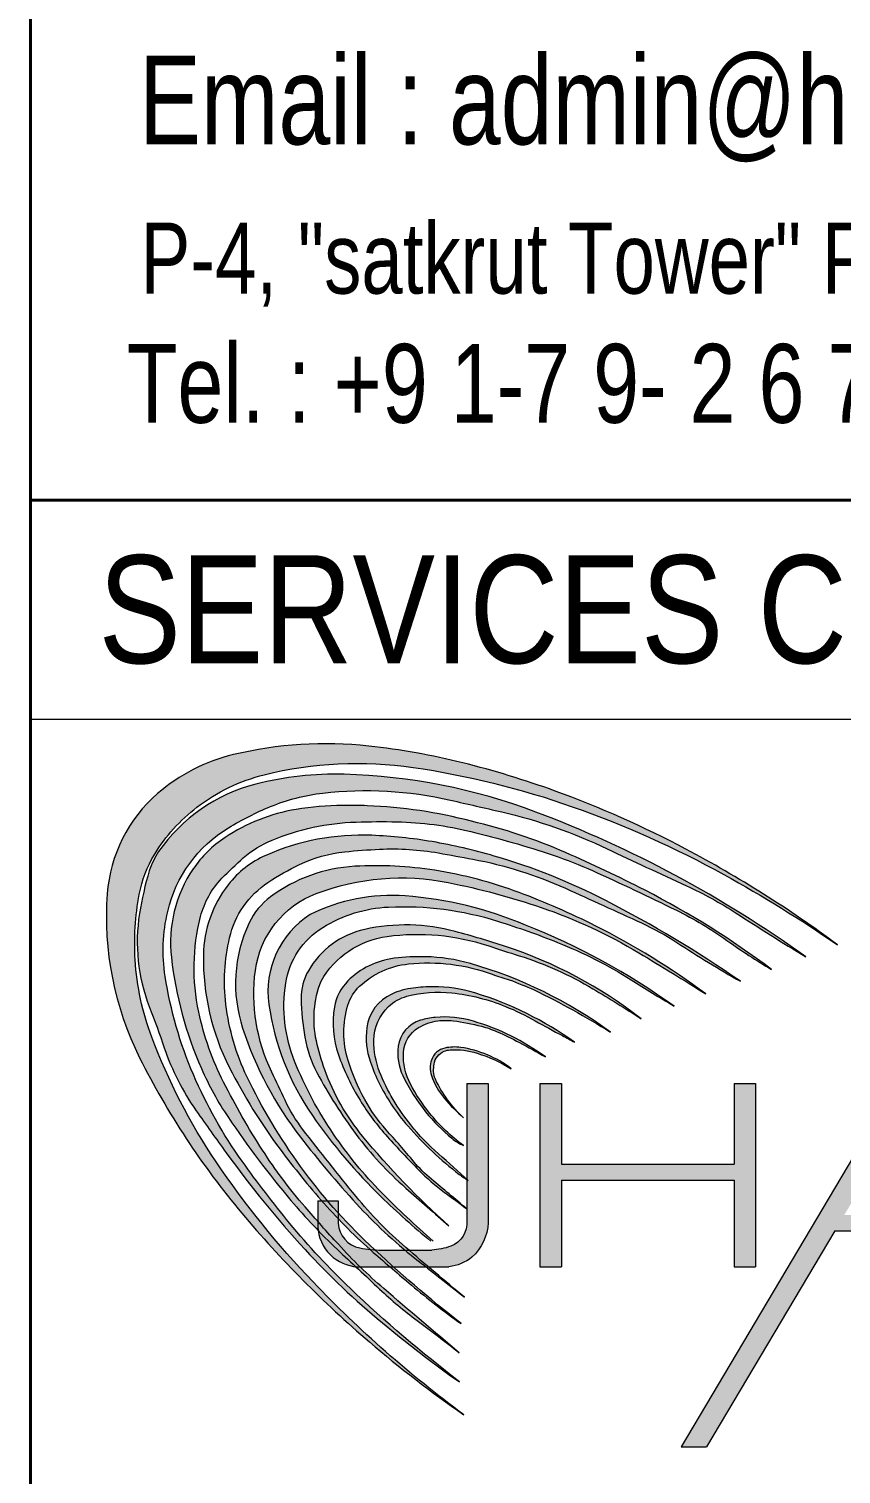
# Model space of a CAD drawing. Header units: millimetres. Extents: x 1112055 to 3390982, y -148532 to 766891.
# Drawn here: x 2825664 to 2829798, y 239120 to 246475 of the extents above; entities that cross this region are included whole.
import ezdxf

# ---------------------------------------------------------------- set-up
doc = ezdxf.new("R2010")
doc.units = ezdxf.units.MM
doc.layers.add('B TITLE BLOCK', color=250, linetype='Continuous', lineweight=0)
doc.layers.add('P_TITLE BLOCK TEXT', color=7, linetype='Continuous', lineweight=9)
doc.layers.add('FORMAT TEXT', color=7, linetype='Continuous')
doc.styles.add('aaa', font='arial.ttf', dxfattribs={"width": 0.75, "height": 36})
doc.styles.add('SWINC', font='swissc.ttf')

# ---------------------------------------------------------------- blocks, each defined once
blk = doc.blocks.new('A$C64EE1279')
at = {"layer": 'FORMAT TEXT', "color": 7, "style": 'aaa'}
for s, height, width, p in [('Email : admin@hirenpatel architects.com, www.hirenpatelarchitects.com', 0.002259905485978735, 0.7499999999460162, (-0.08976796460379177, 0.008702903677708682)), ('P-4, "satkrut Tower" Parth Sarthi Avenue, Nr.Shyamal Row Houses-II,satellite,Ahmedabad-15', 0.001807924388782988, 0.7499999999460162, (-0.08972541039201054, 0.004902934924377152)), ('Tel. : +9 1-7 9- 2 6 7 6 7 2 6 4 ,  2 6 7 5 2 6 2 1 ,  2 6 7 6 6 6 3 9 ,  2 6 7 6 6 6 4 0', 0.002008302675206488, 0.7499999999459968, (-0.09007419018691454, 0.001613381149064268))]:
    blk.add_text(s, height=height, dxfattribs=dict(at, width=width)).set_placement(p)

msp = doc.modelspace()

# ---------------------------------------------------------------- hatches: boundary and pattern name
at = {"layer": 'P_TITLE BLOCK TEXT', "lineweight": 0}
h = msp.add_hatch(color=132, dxfattribs=at)
edge = h.paths.add_edge_path()
edge.add_arc((2826179.263065819, 236965.2376814213), 6038.818320566845, 53.40738024925654, 62.0681496514138)
edge.add_arc((2826552.09376958, 237668.4467933707), 5242.887551725973, 62.06814965141142, 70.03317482809992)
edge.add_arc((2826724.778519536, 238143.7503517843), 4737.186557550549, 70.03317482809733, 75.97859343030372)
edge.add_arc((2827008.792058937, 239281.0560891751), 3564.954485452876, 75.97859343029008, 83.79600611429903)
edge.add_arc((2827175.643246866, 240815.9508656365), 2021.017539290161, 83.79600611434186, 103.4628344697704)
edge.add_arc((2826917.944266535, 241892.4200052732), 914.1324625788377, 103.4628344698401, 130.8945988032183)
edge.add_arc((2826809.320311782, 242017.8428176737), 748.2106574476162, 130.8945988031948, 175.7468558291771)
edge.add_arc((2827657.348903531, 241954.7766136687), 1598.581069979638, 175.7468558291922, 206.5994891066153)
edge.add_arc((2829848.58846022, 243052.0432071935), 4049.198292656896, 206.5994891066217, 220.0351460704719)
edge.add_arc((2831047.7061395, 244059.4765081841), 5615.341665620888, 220.0351460704714, 229.4516176688144)
edge.add_arc((2831316.739606597, 244373.9361393214), 6029.182052779424, 229.451617668814, 235.2209120167647)
edge.add_arc((2831465.376269765, 244266.8222307654), 6028.771287277111, 223.7505103508512, 233.4797225032687, ccw=False)
edge.add_arc((2830451.564994904, 243296.2917632017), 4625.296068579205, 214.0067101927382, 223.7505103507844, ccw=False)
edge.add_arc((2829157.667434687, 242423.3263442136), 3064.45029813478, 200.618478927591, 214.0067101927416, ccw=False)
edge.add_arc((2827556.301442307, 241820.8229302089), 1353.490507432949, 183.5449206794399, 200.6184789276077, ccw=False)
edge.add_arc((2827552.146768179, 241820.5655498018), 1349.327868621514, 169.3544634026405, 183.544920679444, ccw=False)
edge.add_arc((2826824.784454277, 241957.2861233523), 609.2275707444999, 148.6346277784446, 169.3544634026292, ccw=False)
edge.add_arc((2827054.719837882, 241817.1236386409), 878.5151544794041, 127.55366604198929, 148.6346277784839, ccw=False)
edge.add_arc((2827086.960940872, 241775.1876036461), 931.4124110708826, 103.94398023849391, 127.5536660419587, ccw=False)
edge.add_arc((2827335.232416062, 240775.2611916263), 1961.699533587051, 81.67138494386262, 103.94398023849402, ccw=False)
edge.add_arc((2826990.870132255, 238422.9684743774), 4339.064968287168, 70.63499127281648, 81.6713849438512, ccw=False)
edge.add_arc((2826741.105881956, 237712.3395270203), 5092.308409381179, 61.11113101054468, 70.63499127282569, ccw=False)
edge.add_arc((2825879.251846826, 236150.3765077956), 6876.270530989688, 55.44823906343129, 61.11113101054468, ccw=False)
h = msp.add_hatch(color=132, dxfattribs=at)
edge = h.paths.add_edge_path()
edge.add_arc((2826144.14073924, 236926.983575479), 5945.71254425384, 54.2476176802851, 69.31180215863021)
edge.add_arc((2827186.064118773, 239686.0724679409), 2996.445542883737, 69.31180215862965, 88.41161020678683)
edge.add_arc((2827223.731107062, 241044.4333414764), 1637.562521882748, 88.41161020676745, 104.2991623419269)
edge.add_arc((2827032.203801766, 241795.8707943921), 862.1007534376408, 104.2991623419654, 145.1882889090278)
edge.add_arc((2826689.896966205, 242051.1312173149), 435.5625221702447, 147.0513518631074, 161.3344706506107)
edge.add_arc((2827859.291727588, 241712.8072194551), 1652.602466199241, 163.1975336048323, 170.9660011900473)
edge.add_arc((2827131.039736171, 241828.5940239866), 915.2032886066266, 170.9660011900564, 201.0952379920795)
edge.add_arc((2821062.275018083, 239487.4320860618), 5589.483054560221, 18.79786891564919, 21.095237992079774, ccw=False)
edge.add_arc((2827550.963767717, 241696.0926087394), 1264.80487299786, 198.7978689156399, 215.0918986736642)
edge.add_arc((2841991.367956732, 251841.928624192), 18913.12665141608, 215.091898673657, 215.8857887100312)
edge.add_arc((2831168.961620005, 244011.9031301917), 5555.215955733475, 215.8857887100293, 222.4444580678752)
edge.add_arc((2829879.331047996, 242832.4722563619), 3807.587792086563, 222.4444580678767, 230.6113169813288)
edge.add_arc((2832766.964327496, 246349.3505862029), 8358.066793659933, 230.6113169813333, 233.3279145232602)
edge.add_arc((2828685.965772061, 240868.7004156994), 1524.906799863212, 233.3279145232798, 237.0330179159947)
edge.add_arc((2831938.043506382, 244932.9778986025), 6724.300380922574, 226.3963206097441, 232.6248069097873, ccw=False)
edge.add_arc((2829867.592705839, 242759.0699283737), 3722.194056935993, 219.3977118789409, 226.3963206098, ccw=False)
edge.add_arc((2831472.928088918, 244077.5999168692), 5799.601822105465, 215.4741100902663, 219.3977118789326, ccw=False)
edge.add_arc((2828685.888204812, 242091.5231866854), 2377.30842530499, 203.2559197460705, 215.4741100902668, ccw=False)
edge.add_arc((2828402.500392972, 241969.7354887576), 2068.859247535005, 188.8184660672459, 203.2559197460735, ccw=False)
edge.add_arc((2827215.601899194, 241785.60217714), 867.7626190382475, 166.8091135261298, 188.8184660672526, ccw=False)
edge.add_arc((2827030.722361017, 241828.9342576077), 677.8728804167072, 121.10774220170279, 166.8091135260987, ccw=False)
edge.add_arc((2827498.235318389, 241054.1658950808), 1582.767559845583, 112.47187289562561, 121.1077422017342, ccw=False)
edge.add_arc((2827273.699037539, 241596.9980013322), 995.3297018820507, 96.52507807220599, 112.47187289553611, ccw=False)
edge.add_arc((2827379.716241497, 240670.1041026427), 1928.266970381582, 77.10621375623327, 96.52507807220991, ccw=False)
edge.add_arc((2802804.689555148, 133316.4036548735), 112058.8664260465, 76.96954675787379, 77.10621375622361, ccw=False)
edge.add_arc((2827476.754424965, 239924.3091088719), 2633.292220426026, 64.59019371594343, 76.96954675787202, ccw=False)
edge.add_arc((2844713.86915737, 276209.5594134882), 37538.05968573023, 244.5901937159453, 245.2703384407893)
edge.add_arc((2828155.309894781, 240257.7071441947), 2043.774107647713, 57.15566881065138, 65.27033844077607, ccw=False)
edge.add_arc((2838379.061141075, 256094.9393613855), 16806.77001837458, 237.1556688106471, 238.5822244072819)
h = msp.add_hatch(color=132, dxfattribs=at)
edge = h.paths.add_edge_path()
edge.add_arc((2826788.310339102, 238161.8910116776), 4414.172975186326, 53.01612924513907, 62.88470590878737)
edge.add_arc((2825377.494763782, 235406.729410485), 7509.543072012089, 62.88470590886816, 66.31099627690497)
edge.add_arc((2827299.678079437, 239787.8696076596), 2725.279479124655, 66.3109962769126, 76.91710299819529)
edge.add_arc((2827298.644540763, 240109.0436378001), 2413.801563220216, 75.16724703513732, 87.92433128887195)
edge.add_arc((2827283.334431146, 239686.6154943777), 2836.507058572818, 87.92433128887625, 90.4479325667398)
edge.add_arc((2827272.980480878, 241010.9790467756), 1512.10303291298, 90.44793256672983, 99.46315152081426)
edge.add_arc((2827177.260400992, 241585.2482680292), 929.9110781543411, 99.46315152082387, 123.6125298632264)
edge.add_arc((2826991.636985851, 241864.5014578674), 594.592727517248, 123.6125298633259, 145.7118384992391)
edge.add_arc((2827048.785139127, 241825.5349310611), 663.7613738361587, 145.7118384992236, 186.6728121483978)
edge.add_arc((2828356.47193146, 241978.5237750403), 1980.366984208918, 186.6728121483791, 203.6550427976627)
edge.add_arc((2827996.57260823, 241820.8757129424), 1587.454227547668, 203.6550427976923, 213.9289290409051)
edge.add_arc((2830730.968990152, 243660.3185358761), 4882.97747466837, 213.9289290409092, 220.1424188926599)
edge.add_arc((2829250.685231043, 242411.9296523414), 2946.559438195988, 220.1424188926513, 226.8152722522562)
edge.add_arc((2594611.887080337, -7586.516729728261), 339915.787271188, 46.765628140033584, 46.81527225225312, ccw=False)
edge.add_arc((2828926.050928159, 241632.9497322766), 2156.529415370682, 226.7656281400099, 233.4091527490855)
edge.add_arc((2822547.960269685, 233041.9766050892), 8543.230381919586, 51.600048978642576, 53.40915274908298, ccw=False)
edge.add_arc((2854329.2468488, 271221.8487808537), 41136.21919746596, 229.2381174641753, 229.9402789040417, ccw=False)
edge.add_arc((2829221.64136952, 242095.2556937645), 2681.69699572938, 222.3327286225281, 229.2381174643252, ccw=False)
edge.add_arc((2835124.801873732, 247472.8856214067), 10667.07160040828, 220.9611253449949, 222.3327286225244, ccw=False)
edge.add_arc((2828975.05085973, 242134.3098821298), 2523.372903979711, 212.7878394635985, 220.9611253449951, ccw=False)
edge.add_arc((2830091.78185748, 242853.6584903751), 3851.736762852996, 206.850766810503, 212.7878394635868, ccw=False)
edge.add_arc((2827974.817118219, 241781.9472487515), 1478.95259804265, 192.1376993457818, 206.8507668105013, ccw=False)
edge.add_arc((2827568.82067139, 241694.6296987523), 1063.672608912394, 165.7026492173347, 192.1376993458031, ccw=False)
edge.add_arc((2826960.109719686, 241849.7582011093), 435.505533238029, 135.9985851138248, 165.7026492173167, ccw=False)
edge.add_arc((2827938.584124642, 240904.8097546579), 1795.777464733103, 131.2171625217524, 135.9985851138139, ccw=False)
edge.add_arc((2827102.069140083, 241859.7757962829), 526.2431169903215, 112.38740906023759, 131.2171625217943, ccw=False)
edge.add_arc((2827369.888424011, 241209.5920012103), 1229.425978161584, 91.89429604947628, 112.3874090602394, ccw=False)
edge.add_arc((2827458.91349823, 238517.878431607), 3922.61134212108, 88.85882096967981, 91.89429604946503, ccw=False)
edge.add_arc((2827502.676302349, 240714.8101436114), 1725.243796574891, 76.2436254144805, 88.85882096968021, ccw=False)
edge.add_arc((2826623.694983543, 237124.4402101264), 5421.64264113429, 71.62296314053287, 76.2436254144809, ccw=False)
edge.add_arc((2827693.91209482, 240345.9417152034), 2027.023868355074, 65.54379506612702, 71.6229631405576, ccw=False)
edge.add_arc((2821979.988726088, 227782.4414926968), 15828.85193946669, 63.836610020779176, 65.5437950661219, ccw=False)
edge.add_arc((2828147.837271121, 240337.4091475894), 1840.658042824831, 54.4964708751898, 63.836610020787816, ccw=False)
edge.add_arc((2831079.148058437, 244446.4199282782), 3206.772246694612, 234.4964708751697, 239.3390621587293)
h = msp.add_hatch(color=132, dxfattribs=at)
edge = h.paths.add_edge_path()
edge.add_arc((2825802.890975312, 236601.0774185069), 6115.091413447024, 55.28720005186392, 62.77266649209182)
edge.add_arc((2827126.105683807, 239172.7563471691), 3222.959038038507, 62.77266649213836, 73.66009049672854)
edge.add_arc((2827244.433621299, 239576.3625149227), 2802.364887536428, 73.66009049673579, 80.30206210326111)
edge.add_arc((2827314.586821305, 239986.8645962512), 2385.911492487743, 80.30206210323966, 87.71879765213814)
edge.add_arc((2827360.993179481, 241151.8131454069), 1220.038998489239, 87.71879765216582, 113.7335407099702)
edge.add_arc((2827068.788260518, 241816.41717988), 494.0347028317402, 113.7335407100559, 142.1411216385891)
edge.add_arc((2827152.20373781, 241751.5760985494), 599.6874722359335, 142.1411216386342, 179.0839824051898)
edge.add_arc((2827770.9355983, 241741.683265791), 1218.498415354188, 179.0839824051938, 206.9126001334979)
edge.add_arc((2829256.456441778, 242495.7418196895), 2884.444536672008, 206.9126001335145, 216.6660081225268)
edge.add_arc((2830371.095576835, 243325.5399983771), 4274.043550310446, 216.6660081225266, 221.417553327227)
edge.add_arc((2829202.294743357, 242294.4668866958), 2715.452151023366, 221.4175533272258, 228.8969356126037)
edge.add_arc((2837666.053143086, 251995.6078531526), 15589.74212367209, 228.8969356125982, 229.8411236474203)
edge.add_arc((2830084.678498562, 243011.1902182832), 3834.020038729528, 229.8411236474263, 234.6107852575567)
edge.add_arc((2832102.766705689, 245283.9473879345), 6863.476180973379, 226.7327607072952, 231.8632390979756, ccw=False)
edge.add_arc((2829349.189309726, 242358.5725859156), 2846.013523038951, 216.0121058594848, 226.7327607073664, ccw=False)
edge.add_arc((2829431.245015068, 242418.2160386335), 2947.455527311834, 205.6454571080753, 216.0121058594811, ccw=False)
edge.add_arc((2827830.184417819, 241649.5539020834), 1171.438490161112, 186.8155097429088, 205.645457108099, ccw=False)
edge.add_arc((2827639.106253753, 241626.7167492222), 979.0004473171089, 166.8301474618917, 186.8155097428876, ccw=False)
edge.add_arc((2827138.171139458, 241743.9319754096), 464.5343182366519, 123.58637095541249, 166.8301474618821, ccw=False)
edge.add_arc((2827610.650378679, 241032.4264247926), 1318.628446548626, 115.55857844038471, 123.58637095542119, ccw=False)
edge.add_arc((2827343.813096643, 241590.3936185242), 700.1387341347156, 95.85490133410082, 115.5585784404, ccw=False)
edge.add_arc((2827602.023848598, 239072.3571821301), 3231.379593368979, 92.71483869403693, 95.85490133412202, ccw=False)
edge.add_arc((2827513.472507147, 240939.8053622365), 1361.833112148122, 80.06109503446191, 92.71483869400879, ccw=False)
edge.add_arc((2825473.685573097, 229299.0279767207), 13179.97293512776, 79.28571113577169, 80.06109503447527, ccw=False)
edge.add_arc((2827533.219354032, 240183.9224998592), 2101.949276794022, 65.80530353127068, 79.28571113577902, ccw=False)
edge.add_arc((2811125.010452042, 203664.9615013122), 42137.73116980973, 65.22654519456472, 65.80530353127011, ccw=False)
edge.add_arc((2828191.749392822, 240645.7554617136), 1408.715713820771, 56.830568463177826, 65.22654519455148, ccw=False)
edge.add_arc((2832349.993654531, 247007.6241245888), 6191.571663886253, 236.8305684631822, 240.330725506728)
h = msp.add_hatch(color=132, dxfattribs=at)
edge = h.paths.add_edge_path()
edge.add_arc((2826805.156184854, 238454.9607401803), 3869.492984916851, 53.45077465836719, 63.24895756192475)
edge.add_arc((2826805.156184704, 238454.9607399035), 3869.49298524187, 63.2489575619261, 69.50129580793795)
edge.add_arc((2827383.392856969, 240001.6316070075), 2218.266646925709, 69.50129580792726, 81.02466550397372)
edge.add_arc((2827431.236772742, 240304.5501419751), 1911.593076024197, 81.02466550397422, 93.2335313960914)
edge.add_arc((2827368.333948944, 241417.9579788692), 796.4097832292291, 93.2335313960758, 126.5489646332127)
edge.add_arc((2827103.812260411, 241774.8003417352), 352.2159115420988, 126.5489646331633, 154.7327908248728)
edge.add_arc((2827440.987043071, 241615.6545734532), 725.062005304673, 154.7327908248382, 198.2173147103059)
edge.add_arc((2828514.551283062, 241968.9840717536), 1855.275220481804, 198.2173147102916, 217.7196306197692)
edge.add_arc((2831355.56096774, 244166.321136524), 5446.8801827076, 217.7196306197803, 222.362929059176)
edge.add_arc((2829177.103226859, 242179.699048739), 2498.601795490842, 222.3629290591737, 231.7364027694798)
edge.add_arc((2889215.043064292, 318300.299752055), 99446.526329008, 231.736402769479, 231.9209567121596)
edge.add_arc((2838920.027058837, 253386.9567976595), 17335.6562169401, 229.1543371190406, 230.450308938883, ccw=False)
edge.add_arc((2828960.095378283, 241866.8391121576), 2106.954677765277, 219.2765559648456, 229.154337119022, ccw=False)
edge.add_arc((2838719.374752117, 249848.0505057065), 14714.22516764535, 217.5748957151374, 219.2765559648441, ccw=False)
edge.add_arc((2827664.198959532, 241342.1329725909), 765.4780954196185, 204.6714784584438, 217.5748957151642, ccw=False)
edge.add_arc((2820822.800425131, 238199.5663585608), 6763.164466838911, 24.67147845843844, 26.00574068750213)
edge.add_arc((2827717.829737577, 241563.352074141), 908.6334684562382, 172.4000021791171, 206.0057406875507, ccw=False)
edge.add_arc((2827300.188762419, 241619.0772615859), 487.2912314897691, 110.8295050099652, 172.4000021790985, ccw=False)
edge.add_arc((2827559.825123112, 240936.6385619935), 1217.451226621792, 78.67766828733892, 110.82950500993431, ccw=False)
edge.add_arc((2827054.205762025, 238411.3835975208), 3792.827621238118, 71.27996263670212, 78.67766828736171, ccw=False)
edge.add_arc((2827451.738010332, 239584.4909575265), 2554.194194212751, 58.949448242058224, 71.27996263670929, ccw=False)
edge.add_arc((2817624.68771489, 223262.1705885184), 21606.46596786524, 57.89011606814921, 58.949448242060384, ccw=False)
h = msp.add_hatch(color=132, dxfattribs=at)
edge = h.paths.add_edge_path()
edge.add_line((2827710.395377394, 240305.913191251), (2827722.304896535, 240305.913191251))
edge.add_arc((2830509.925934265, 243543.0989744024), 4272.025613768601, 224.4152357702997, 229.2674421493888, ccw=False)
edge.add_arc((2829020.050965196, 242083.3293042017), 2186.203254721061, 214.3545270102498, 224.4152357703427, ccw=False)
edge.add_arc((2828816.346523844, 241944.0873006614), 1939.456755309875, 201.8986111304287, 214.3545270102007, ccw=False)
edge.add_arc((2827717.102829374, 241502.2251205787), 754.7294086141636, 171.2118722929999, 201.8986111306242, ccw=False)
edge.add_arc((2827374.569771443, 241555.1793644316), 408.1272624547443, 121.7041869898672, 171.2118722928179, ccw=False)
edge.add_arc((2827527.449988618, 241307.6856536998), 699.0318819729586, 92.64938196632738, 121.70418698979799, ccw=False)
edge.add_arc((2827569.272443725, 240403.8740915571), 1603.810560772421, 72.56091565514868, 92.64938196649479, ccw=False)
edge.add_arc((2826732.786518264, 237741.0112407845), 4394.965745548189, 68.33645517902511, 72.56091565516522, ccw=False)
edge.add_arc((2827506.34400499, 239688.4812806321), 2299.487103006025, 57.8511842606743, 68.33645517893439, ccw=False)
edge.add_arc((2835831.332344279, 252934.5661828783), 13345.45444649002, 237.8511842608811, 238.9481287370366)
edge.add_arc((2826912.176041518, 238667.0888563027), 3489.515379781485, 54.31799968908267, 68.47983176014873)
edge.add_arc((2827441.100725489, 240156.0605069005), 1911.084587936116, 66.85630585585459, 85.85399925657705)
edge.add_arc((2827511.315065374, 241124.6954538061), 939.9081292473481, 85.85399925656839, 116.2518230928242)
edge.add_arc((2827346.831249392, 241575.368688121), 465.8552116960024, 122.6386322867573, 188.098723482117)
edge.add_arc((2828190.116907191, 241695.3668416366), 1317.635850993865, 188.0987234821896, 214.7424679282348)
edge.add_arc((2829426.490977535, 242552.8293224456), 2822.249671154209, 214.7424679281981, 225.7640883251236)
edge.add_arc((2830080.130902617, 243224.139642146), 3759.214290018042, 225.7640883252606, 230.9217965040534)
h = msp.add_hatch(color=132, dxfattribs=at)
edge = h.paths.add_edge_path()
edge.add_arc((2827377.044432726, 239636.9467465269), 2282.205641918419, 52.08510123108974, 71.80500871354687)
edge.add_arc((2826565.382948664, 237167.5367845607), 4881.586322960243, 71.80500871358544, 74.93710661869103)
edge.add_arc((2827582.339606113, 240946.2741826065), 968.3961708541735, 74.93710661871833, 102.4675891183596)
edge.add_arc((2827468.435067174, 241461.4432948626), 440.7850847153088, 102.4675891185658, 150.0258364487049)
edge.add_arc((2827323.879681469, 241544.8154956567), 273.9103310742564, 150.0258364487397, 181.2845138723808)
edge.add_arc((2828382.655087829, 241568.5561552177), 1332.951869468089, 181.2845138723716, 189.7474603923822)
edge.add_arc((2827659.951655054, 241444.4059722263), 599.6623497884266, 189.7474603924182, 208.0002640887293)
edge.add_arc((2829261.203367011, 242295.816077063), 2413.196526931497, 208.0002640887394, 216.8454368057416)
edge.add_arc((2828779.996178878, 241935.2315801562), 1811.880023462418, 216.8454368057612, 228.6207560839309)
edge.add_arc((2866263.192746286, 284482.6341289403), 58515.24402032363, 228.6207560839333, 228.9060257595737)
edge.add_arc((2830534.039967596, 243449.7072448604), 4107.103965589062, 219.4514480692673, 228.2904279772971, ccw=False)
edge.add_arc((2828250.193577852, 241570.2977117971), 1149.379413687675, 200.0239070842875, 219.4514480692674, ccw=False)
edge.add_arc((2828245.610941723, 241568.6276028825), 1144.501933024352, 192.3194102271632, 200.0239070842779, ccw=False)
edge.add_arc((2827643.316821002, 241437.0924910521), 528.0121167957358, 158.6643999725142, 192.3194102271416, ccw=False)
edge.add_arc((2827549.789632383, 241401.8621616469), 458.6101314097943, 97.73922979287909, 150.2835099229018, ccw=False)
edge.add_arc((2827642.122038263, 240722.460715379), 1144.256978084755, 71.77680479684818, 97.73922979254507, ccw=False)
edge.add_arc((2831798.224862217, 253346.0931923721), 12145.93818968777, 251.7768047968466, 252.5678241103893)
edge.add_arc((2827632.059256689, 240077.9585436416), 1760.906632537805, 59.16484183461091, 72.5678241104132, ccw=False)
edge.add_arc((2824649.432840683, 235081.5295580958), 7579.872429387149, 56.984581297396005, 59.1648418346054, ccw=False)
h = msp.add_hatch(color=132, dxfattribs=at)
edge = h.paths.add_edge_path()
edge.add_arc((2827290.956212073, 239547.7764408906), 2257.333312194567, 53.79917193803367, 74.05763102097484)
edge.add_arc((2827662.016091454, 240846.7458065316), 906.405169404246, 74.05763102096061, 88.70665562104325)
edge.add_arc((2827657.957844251, 240666.9940354223), 1086.202746096438, 88.7066556210017, 97.13749609269026)
edge.add_arc((2827573.083864553, 241344.7863325888), 403.117106866123, 97.13749609277887, 135.0369673459108)
edge.add_arc((2827462.774754469, 241454.9531911559), 247.217021892065, 135.0369673458476, 170.1898613316003)
edge.add_arc((2827695.501842851, 241414.7118310863), 483.3975984188643, 170.189861331617, 199.4159961850984)
edge.add_arc((2828388.815153796, 241659.083578688), 1218.517247294408, 199.4159961850982, 211.5021791769279)
edge.add_arc((2828421.942215194, 241679.3856011542), 1257.370488004856, 211.5021791769041, 222.0730402201933)
edge.add_arc((2831370.107526846, 244340.7386492264), 5229.080290003461, 222.0730402201982, 224.6311614513885)
edge.add_arc((2828443.663602234, 241451.731897754), 1116.85047467536, 224.6311614513955, 233.5458073493833)
edge.add_arc((2862209.84825959, 287160.4931145223), 57945.06598676097, 233.5458073493828, 233.683967900971)
edge.add_arc((2808715.237457561, 217678.7257586113), 29786.49175991069, 49.92232914479878, 50.37208949815131)
edge.add_arc((2828159.824705874, 241159.8954014135), 700.510405798529, 219.9746739940177, 230.3720894981636, ccw=False)
edge.add_arc((2822302.877203137, 236249.7429918559), 6942.357559492284, 39.97467399401768, 41.74776493043264)
edge.add_arc((2828102.152785113, 241425.3879185382), 830.601830774161, 208.7369917656637, 221.747764930419, ccw=False)
edge.add_arc((2828327.629832235, 241549.0222715468), 1087.750332661944, 197.3262203634013, 208.7369917656527, ccw=False)
edge.add_arc((2827747.55857426, 241368.0589410409), 480.1070233759743, 163.1950476221341, 197.3262203633355, ccw=False)
edge.add_arc((2827495.697227994, 241444.1241194521), 217.0099897446691, 133.2193021889104, 163.1950476221215, ccw=False)
edge.add_arc((2827640.853025964, 241289.6532118123), 428.9804286904618, 96.02578422550772, 133.2193021889977, ccw=False)
edge.add_arc((2827695.902244451, 240768.152541268), 953.3785273152646, 69.94961683807833, 96.02578422542211, ccw=False)
edge.add_arc((2828471.958420042, 242894.5296049356), 1310.190027996884, 249.9496168381398, 253.9176478194711)
edge.add_arc((2826768.235120031, 238140.1386958877), 3743.799098109684, 66.92861449591959, 69.01444899371432, ccw=False)
edge.add_arc((2826320.253969954, 237664.7420722487), 4362.576241277921, 58.122120913410924, 63.96105235790202, ccw=False)
h = msp.add_hatch(color=132, dxfattribs=at)
edge = h.paths.add_edge_path()
edge.add_arc((2827415.260800987, 239883.7600943993), 1763.177941954937, 54.4041538080154, 72.89465886731338)
edge.add_arc((2827726.47206617, 240895.0326772825), 705.1020049509874, 72.89465886728814, 90.33272499459642)
edge.add_arc((2827727.429257829, 240730.2045871759), 869.9328743553107, 90.33272499458998, 97.06888331376051)
edge.add_arc((2827666.801773272, 241219.1157767994), 377.2769668134562, 97.06888331377132, 114.3860548472612)
edge.add_arc((2827601.675262392, 241362.7793065963), 219.5408827670413, 114.3860548471842, 172.3731700212548)
edge.add_arc((2827757.973143683, 241341.8502191881), 377.2337944523421, 172.3731700214184, 199.342893567236)
edge.add_arc((2828316.52165196, 241537.9206768401), 969.1966821898288, 199.3428935671747, 213.5415274181741)
edge.add_arc((2828401.127694213, 241594.0084231164), 1070.70538955182, 213.5415274181714, 220.9844170734612)
edge.add_arc((2828957.042708546, 242076.9925898361), 1807.125927339986, 220.9844170734592, 232.4085544282522)
edge.add_arc((2828113.335324773, 240981.0777853744), 424.0599823786922, 232.4085544282253, 239.7843643084451)
edge.add_arc((2822311.601217038, 234524.2939557335), 8265.686448260483, 47.4613780496294, 48.86303749327236)
edge.add_arc((2828523.640063719, 241636.0210778548), 1177.093295662573, 218.9083538298748, 228.8630374935119, ccw=False)
edge.add_arc((2828426.226638171, 241557.3948991512), 1051.907627726345, 201.7874292417015, 218.9083538298423, ccw=False)
edge.add_arc((2827835.964142135, 241321.4569532303), 416.2374864148537, 179.134063096718, 201.787429241731, ccw=False)
edge.add_arc((2827661.56657345, 241324.0929028782), 241.8199982058296, 133.6215333948972, 179.1340630967536, ccw=False)
edge.add_arc((2827644.63730565, 241341.8570120959), 217.2809744967875, 104.9504250510299, 133.6215333947775, ccw=False)
edge.add_arc((2827748.65550578, 240952.3078931354), 620.4785712604926, 83.71208113014882, 104.9504250510686, ccw=False)
edge.add_arc((2827704.255149567, 240549.3555348765), 1025.869733796266, 67.91761218114527, 83.71208113018918, ccw=False)
edge.add_arc((2827607.281082725, 240310.3264504272), 1283.821033169663, 60.42829054111451, 67.91761218113021, ccw=False)
edge.add_arc((2830422.528647659, 245271.7608334061), 4420.690338397717, 240.4282905411139, 242.4768509611846)
edge.add_arc((2827609.507940002, 239873.3247479796), 1666.689859181682, 60.05197218628581, 62.476850961183175, ccw=False)
h = msp.add_hatch(color=132, dxfattribs=at)
edge = h.paths.add_edge_path()
edge.add_arc((2827585.701495407, 240277.9756734546), 1196.3833128209, 53.77482452010748, 73.46652142467188)
edge.add_arc((2827779.425590909, 240930.5767418529), 515.6357974610971, 73.46652142482195, 95.26531184418198)
edge.add_arc((2827767.653669486, 241058.3149811969), 387.3562748300646, 95.26531184426408, 106.5237001269409)
edge.add_arc((2827703.226944651, 241275.4860423349), 160.8301777394883, 106.5237001273172, 172.3154988673911)
edge.add_arc((2827805.288750049, 241261.7148568608), 263.8168645833206, 172.3154988673576, 205.499647587483)
edge.add_arc((2828408.807475848, 241549.5739659779), 932.4705261224874, 205.4996475874633, 218.9425185811838)
edge.add_arc((2828408.807475698, 241549.5739658714), 932.4705259431972, 218.9425185811881, 230.5936621253486)
edge.add_arc((2827991.299717367, 241041.40631902), 274.7874065172925, 230.5936621254733, 245.3563809870463)
edge.add_arc((2828423.024358775, 241537.0284038259), 924.1435081155448, 218.85479930561, 233.7616415748605, ccw=False)
edge.add_arc((2828423.02435886, 241537.02840389), 924.1435082326882, 207.9136490482018, 218.8547993056851, ccw=False)
edge.add_arc((2827879.00388724, 241248.8184419831), 308.4948619265621, 177.041810907339, 207.9136490482348, ccw=False)
edge.add_arc((2827729.318937452, 241256.5535711683), 158.6101848865218, 121.2866366246383, 177.0418109073273, ccw=False)
edge.add_arc((2827777.774591606, 241176.8161316397), 251.9161851309566, 97.41777900965172, 121.28663662448119, ccw=False)
edge.add_arc((2827784.418940602, 241125.7814717159), 303.3815510211779, 82.5822209903784, 97.4177790096216, ccw=False)
edge.add_arc((2827667.554881526, 240228.1589179384), 1208.579572086544, 75.64489222989619, 82.58222099040881, ccw=False)
edge.add_arc((2827841.161867355, 240906.5195942104), 508.3563272331585, 66.15815399286959, 75.64489222992421, ccw=False)
edge.add_arc((2827290.953961428, 239661.4947912113), 1869.537982938167, 62.28636535536219, 66.15815399288363, ccw=False)
edge.add_arc((2826637.752219071, 238418.0478649653), 3274.113639368478, 59.63748441653422, 62.28636535536651, ccw=False)
h = msp.add_hatch(color=132, dxfattribs=at)
edge = h.paths.add_edge_path()
edge.add_arc((2827784.504020703, 240747.7858724396), 548.9571071027008, 52.43887609293989, 81.89911070126593)
edge.add_arc((2827829.577106366, 241064.4506451538), 229.1006372181981, 81.89911070129789, 102.2464079621326)
edge.add_arc((2827800.496813923, 241198.4268596072), 92.00472389502093, 102.2464079620441, 161.9990718889862)
edge.add_arc((2827832.364756088, 241188.0717668105), 125.5128376080606, 161.9990718890898, 198.0009281112159)
edge.add_arc((2828040.081440392, 241255.5667287352), 343.9202340649691, 198.0009281109593, 220.671653157505)
edge.add_arc((2828518.917018281, 241667.0183066312), 975.2489215212072, 220.6716531574745, 228.8148331923988)
edge.add_arc((2828307.483248254, 241397.9416056712), 633.7751892053882, 204.9513687923108, 227.181591567107, ccw=False)
edge.add_arc((2827818.172921563, 241170.2778745444), 94.09438514802316, 180.8823689892978, 204.9513687920958, ccw=False)
edge.add_arc((2827965.346840406, 241172.5445680154), 241.2857581346001, 171.9576228936636, 180.8823689892917, ccw=False)
edge.add_arc((2827809.123433365, 241194.6181765035), 83.51061087160174, 112.30779703267541, 171.9576228936987, ccw=False)
edge.add_arc((2827814.056020739, 241182.5959460645), 96.50539608950139, 93.65673225907648, 112.3077970324041, ccw=False)
edge.add_arc((2827831.768654435, 240905.4411575921), 374.2256045122943, 72.2864765172024, 93.65673225903879, ccw=False)
edge.add_arc((2827699.199166158, 240490.3843102329), 809.9397949574302, 58.768360754438504, 72.28647651717301, ccw=False)
for color, points in [(256, [(2827892.414449502, 240384.9059956895), (2827892.414449502, 241107.4827568072), (2828001.626782882, 241107.4827568072), (2828001.626782882, 240399.1556500876, -0.1971644618703633), (2827918.836398478, 240223.3692053329, -0.1370125281294121), (2827802.015758913, 240175.0619196579), (2827335.90344376, 240175.0619196579, -0.1806806632645672), (2827198.452456587, 240235.7293321144, -0.1938255351077862), (2827134.859821308, 240380.1702463569), (2827134.859821308, 240510.4451235071), (2827238.98038899, 240510.4451235071), (2827238.98038899, 240396.7246667905, 0.3491660753473304), (2827348.486146143, 240270.966218047, 0.0418260561423153), (2827460.094198443, 240259.8915446355), (2827714.49262144, 240259.8915446355, 0.0753803811725278), (2827811.129156527, 240279.8193252395, 0.2867859399539136)]), (7, [(2829362.76104425, 241107.4827568072), (2829253.548710869, 241107.4827568072), (2829253.548710869, 240696.3813162521), (2828374.540799323, 240696.3813162521), (2828374.540799323, 241107.4827568072), (2828265.328465942, 241107.4827568072), (2828265.328465942, 240175.0619196579), (2828374.540799323, 240175.0619196579), (2828374.540799323, 240615.0943302596), (2829253.548710869, 240615.0943302596), (2829253.548710869, 240175.0619196579), (2829362.76104425, 240175.0619196579)])]:
    msp.add_hatch(color=color, dxfattribs=at).paths.add_polyline_path(points)
h = msp.add_hatch(color=7, dxfattribs=at)
h.paths.add_polyline_path([(2830238.240966255, 241107.4827568072), (2830081.431842649, 241107.4827568072), (2828984.003806562, 239258.1170049602), (2829113.397484601, 239258.1170049602), (2829765.895365679, 240357.6945579107), (2830553.777443225, 240357.6945579107), (2831206.275324303, 239258.1170049602), (2831335.669002343, 239258.1170049602)])
h.paths.add_polyline_path([(2830159.836404442, 241021.5568262053), (2830505.541112852, 240438.9815438819), (2829814.131696053, 240438.9815438819)], flags=16)

# ---------------------------------------------------------------- linework, layer by layer
at = {"layer": 'B TITLE BLOCK', "color": 250, "lineweight": 0}
for p, q in [((2825672.113375887, 374006.1031008446), (2825672.113375887, 209167.2573592544)), ((2843974.749706107, 242960.2042595711), (2825672.113375886, 242960.2042595711))]:
    msp.add_line(p, q, dxfattribs=at)
at = {"layer": 'B TITLE BLOCK', "color": 250, "lineweight": 0, "const_width": 15.26111845840563}
for points in [[(2843974.749706107, 251253.8886408766), (2825672.113375886, 251253.8886408766), (2825672.113375886, 244076.9966641988), (2843974.749706107, 244076.9966641988)], [(2843974.749706107, 209167.2573592545), (2825672.113375886, 209167.2573592545), (2825672.113375886, 244076.9966641988), (2843974.749706107, 244076.9966641988)]]:
    msp.add_lwpolyline(points, close=True, dxfattribs=at)
at = {"layer": 'P_TITLE BLOCK TEXT', "color": 132, "lineweight": 0}
for points in [[(2829779.132256035, 241813.770296783, 0.0378077344590599), (2829007.972511975, 242300.5661228641, 0.0347679777517854), (2828342.414010994, 242596.1869765772, 0.0259476034711019), (2827872.524902735, 242739.793728521, 0.0341231325262742), (2827394.051892413, 242825.1321809117, 0.0860239859578199), (2826705.120904415, 242781.4331523337, 0.1202685463825944), (2826319.489571744, 242583.4266169906, 0.1982422965544351), (2826063.170139097, 242073.3325257592, 0.1354391661309318), (2826227.96448449, 241239.0101574145, 0.0586913647724932), (2826748.319772529, 240447.3664753605, 0.0411102443579723), (2827397.229085693, 239792.6182610223, 0.0251786142158179), (2827877.610817939, 239421.8225097218, -0.0424772162099488), (2827110.446290818, 240097.8093844454, -0.0425409834133469), (2826617.323706123, 240709.4099604578, -0.058483720823887), (2826289.507399951, 241344.200010156, -0.0746355753155785), (2826205.400664683, 241737.1351610516, -0.0619967981424928), (2826226.042396169, 242069.8302516816, -0.0906544603941746), (2826304.586035769, 242274.3852219555, -0.0922433481412321), (2826519.261112634, 242513.5953395846, -0.1033826611895562), (2826862.515610797, 242679.1529643098, -0.09748963543525802), (2827619.385336638, 242716.2717989768, -0.0481926094262887), (2828429.639127375, 242516.552304939, -0.041579616785334), (2829201.262685504, 242170.9529256363, -0.0247140572276785), (2829779.132256035, 241813.770296783, 0.3374903865144703)], [(2829618.12193846, 241752.2247390099, 0.0658247287167134), (2828244.654834785, 242489.2976796412, 0.0835321098018171), (2827269.122834952, 242681.3666339785, 0.0694337833072887), (2826819.277980132, 242631.2630995786, 0.1803299053549353), (2826324.391030614, 242288.0280762492, 0.0624026744664062), (2826277.243727966, 242190.5299823162, 0.0339093221289556), (2826227.189233286, 241972.2997230358, 0.1322262159305749), (2826277.170212748, 241499.1947275968, -0.0100244993983427), (2826353.622010747, 241288.5339211806, 0.0712161484653518), (2826516.061196469, 240968.9694865461, 0.0034640126136177), (2826668.197561098, 240755.594299488, 0.0286254085562181), (2827069.590552634, 240262.8257547792, 0.0356497353499514), (2827463.120091049, 239889.7440314116, 0.0118539480662082), (2827775.238897085, 239645.6234322398, 0.0161679718986353), (2827856.179132197, 239589.3275691284, -0.0271835911207152), (2827300.521845173, 240063.7265747722, -0.0305466870762123), (2826991.234042638, 240396.5946505818, -0.0171216152086295), (2826749.860918446, 240711.8878379589, -0.0533624770165587), (2826501.735088968, 241152.8696214198, -0.0630787383131954), (2826358.097081465, 241652.5704119046, -0.0963302348745512), (2826370.735012655, 241983.6221433522, -0.2020957094585242), (2826680.499995655, 242409.3271734829, -0.0376989324376342), (2826893.254320836, 242516.7496161477, -0.0696935291840665), (2827160.591677018, 242585.8801684416, -0.08493413319410499), (2827809.998220239, 242549.7505927496, -0.0005963223456894), (2828070.479949857, 242489.7950120157, -0.0540677109372014), (2828606.673085229, 242302.8615550587, 0.0029676999220204), (2829010.296928926, 242114.0502629526, -0.0354217290813857), (2829263.76798175, 241974.7782762485, 0.0062246034213168), (2829618.12193846, 241752.2247390099, 0.2812547078595315)], [(2829443.833439147, 241687.9539890024, 0.043086421605769), (2828800.213210456, 242090.9074141917, 0.0149511259026391), (2828394.619159398, 242283.5162714986, 0.0463109359686594), (2827916.573873885, 242442.4105883434, 0.0557208411864009), (2827386.070814981, 242521.261420899, 0.0110117328820507), (2827261.159133843, 242523.0358704, 0.039356614906263), (2827024.370684847, 242502.5046923669, 0.1057632666975337), (2826662.486098379, 242359.6784008848, 0.0967263996622754), (2826500.375726093, 242199.4684506934, 0.1806536101083485), (2826389.520151186, 241748.4062264, 0.0742348756008501), (2826542.499935653, 241183.9427593274, 0.0448583382406841), (2826679.413307319, 240934.8157259169, 0.0271181085348288), (2826998.204620244, 240512.3129487185, 0.0291240456547083), (2827234.199105079, 240263.4426901902, -0.000216613306503), (2827448.862152183, 240061.7933302823, 0.0289959667696879), (2827640.551030995, 239901.4448568005, -0.0078938682839309), (2827854.563134427, 239737.2548961219, -0.0030637668376843), (2827470.716216172, 240064.0590306507, -0.0301395640770061), (2827239.206158523, 240289.3073525657, -0.0059848197593682), (2827069.514364145, 240480.1208129616, -0.0356778139557991), (2826853.697796726, 240767.8282706053, -0.0259111629145397), (2826655.316361431, 241113.9513354893, -0.064286207524478), (2826528.92635647, 241470.9798994175, -0.1158589328579628), (2826538.093033571, 241957.308124949, -0.1303390755169017), (2826646.840727211, 242152.293501244, -0.0208659192464267), (2826755.319756198, 242255.6251148036, -0.0823456686396722), (2826901.640400192, 242346.3558394552, -0.0896571554847293), (2827329.248912007, 242438.3461124223, -0.0132455331616544), (2827537.036282974, 242439.7117492933, -0.0550998340812782), (2827912.928856609, 242390.5663905992, -0.0201641747863743), (2828332.96931275, 242269.5923162929, -0.0265315974663756), (2828533.095063251, 242191.0969142024, -0.0074491377742839), (2828959.443123545, 241989.4739075003, -0.040776622862886), (2829216.805135413, 241835.8515841703, 0.0211329357104282), (2829443.833439147, 241687.9539890024, 0.0357585835746127)], [(2829285.210360616, 241627.785555404, 0.0326731279666143), (2828600.680928117, 242038.6057517368, 0.0475411173020524), (2828032.837494233, 242265.5386519645, 0.028989184821796), (2827716.502925645, 242338.680298014, 0.032372915663399), (2827409.555579748, 242370.8852725183, 0.1140007725764905), (2826869.947329182, 242268.6699539206, 0.1245901757297047), (2826678.735630855, 242119.6155203943, 0.1626044224819583), (2826552.592904278, 241761.1632073871, 0.1220255604088077), (2826684.402984439, 241190.1533325616, 0.0425829814271896), (2826942.756783175, 240773.2975753295, 0.020735498146104), (2827165.954276688, 240498.0822151285, 0.0326465525161286), (2827417.114278955, 240248.2970271789, 0.004119820799626), (2827612.083272327, 240081.0054963701, 0.0208145799941925), (2827864.291200337, 239885.5558981241, -0.022389675201528), (2827398.525626496, 240286.2057824357, -0.0468118300396772), (2827047.069505308, 240685.2413636771, -0.0452639128963585), (2826774.144993936, 241142.5540288679, -0.0823465204409323), (2826667.02399119, 241510.5360681675, -0.0874243059163749), (2826685.854575492, 241849.7708093123, -0.1909581712653705), (2826881.193818142, 242130.9136146808, -0.0350421856114033), (2827041.749678095, 242222.0200415172, -0.08618596102083201), (2827272.392256387, 242286.8800222854, -0.0137019653371288), (2827448.969083392, 242300.1100096185, -0.0552685441289128), (2827748.522136798, 242281.2005675843, -0.003383263408553), (2827923.996235801, 242249.2273661998, -0.0588873011385996), (2828394.679308199, 242101.232466871, -0.0025253150053563), (2828782.045599587, 241924.8294824845, -0.0366507569753303), (2828962.481306261, 241824.9298677798, 0.0152735036876985), (2829285.210360616, 241627.785555404, -0.0629201268127008)], [(2829109.490319845, 241563.5006152057, 0.0427787047400142), (2828546.871811704, 241910.3048092352, 0.027287742068318), (2828160.199218634, 242079.4378524068, 0.0503225994842608), (2827729.462987072, 242192.7368947446, 0.0533216756531712), (2827323.411805143, 242213.0998176837, 0.1463986527442502), (2826894.064324684, 242057.7523726654, 0.1235988267382037), (2826785.293908158, 241925.1403152219, 0.1920471537135765), (2826752.266870449, 241388.9842504048, 0.0853008975579228), (2827047.002673307, 240833.9302308784, 0.0202629840465903), (2827330.907682255, 240496.08004686, 0.0409223150488822), (2827629.768356147, 240217.8719079713, 0.0008052686608892), (2827881.596678409, 240019.9065917151, -0.0056548040903698), (2827582.097090584, 240272.9825523421, -0.0431266584004961), (2827329.103218248, 240533.0015702965, -0.0074250299723591), (2827057.514010252, 240875.3459902548, -0.05636134465456299), (2826968.596707635, 241022.6111083785, 0.0058218830204563), (2826901.19529906, 241164.951554789, -0.1476927376582874), (2826817.178118698, 241683.5246224887, -0.2753073985482439), (2827126.913695615, 242074.5204474081, -0.1412164961649753), (2827798.84529609, 242130.3960106071, -0.0322897952717829), (2828271.491892674, 242003.5634149133, -0.0538539916416642), (2828769.176429679, 241772.7011834771, -0.0046222414945836), (2829109.490319845, 241563.5006152057, 0.2877834347585102)], [(2828947.561730599, 241501.5063771381, 0.0618714180204724), (2828192.230477404, 241913.3448885595, 0.0830834583273782), (2827579.268760355, 242062.1438986694, 0.1334188230944892), (2827095.577507487, 241967.6602065659, 0.293652777238914), (2826885.622106453, 241509.7393903591, 0.1167818544853694), (2827107.386721871, 240944.461000914, 0.0481279993468495), (2827457.649223536, 240530.7622231548, 0.0225085474431012), (2827710.395377394, 240305.9131912494, 0.0225085474431012)], [(2827722.304896527, 240305.9131912494, -0.0211749082530986), (2827458.475267052, 240553.3077324713, -0.043926342878963), (2827215.205450696, 240849.6286355645, -0.0544027619906699), (2827016.83069862, 241220.7372467783, -0.1347021090596448), (2826971.233898356, 241617.5334808569, -0.2194420265183996), (2827160.085090448, 241902.4029004705, -0.1274590775205473), (2827495.137965566, 242005.9703414594, -0.0878776383850687), (2828049.921090058, 241933.9672892463, -0.0184347739781928), (2828355.212338975, 241825.5501818099, -0.0457825723813956), (2828729.94738237, 241635.3854158481, 0.0047863597552386), (2828947.561730599, 241501.5063771381)], [(2828779.437814949, 241437.4342898037, 0.0862573058725624), (2828089.667417041, 241805.0406269187, 0.0136672061166786), (2827834.005611264, 241881.397364648, 0.1207055387438532), (2827373.275160271, 241891.8339116576, 0.210542789138445), (2827086.604643167, 241681.6636804188, 0.1372438025577422), (2827050.038182734, 241538.6752153285, 0.0369433634655682), (2827068.94629216, 241342.8796467457, 0.0798117001863243), (2827130.482524401, 241162.8791112978, 0.0386135205255411), (2827330.028173137, 240848.7224905587, 0.0514247822645962), (2827582.270853791, 240575.6863381372, 0.0012447244168385), (2827801.357474997, 240383.6430937449, -0.038586459038392), (2827362.684961567, 240839.9543044747, -0.0849722655356074), (2827170.294346749, 241176.7361698792, -0.0336298788593933), (2827127.463054643, 241324.4351023732, -0.1479124227632604), (2827151.491831895, 241629.1991686439, -0.2333710190312352), (2827488.031050713, 241856.2949181914, -0.1137695312047775), (2827999.953476992, 241809.3280915223, 0.0034514865725245), (2828159.585718712, 241757.9906863014, -0.0585483046381864), (2828534.646902293, 241589.9531568986, -0.0095134682247128), (2828779.437814949, 241437.4342898037, -24.13060834643169)], [(2828624.17638601, 241369.3355670585, 0.0886251486592538), (2827910.978698842, 241718.2892370208, 0.0640056179999628), (2827682.474744557, 241752.9200583481, 0.03680308393207701), (2827522.996216429, 241744.7796192234, 0.1668917192826076), (2827287.853171264, 241629.6492003822, 0.1545977211956719), (2827219.172598208, 241497.0749834696, 0.1282188623102261), (2827239.595120759, 241254.0186485801, 0.0527848638077346), (2827349.88262366, 241022.3705508637, 0.0461568189529663), (2827488.607142553, 240836.850031435, 0.0111623731079593), (2827648.863595154, 240667.0995433584, 0.0389171099998293), (2827780.053474362, 240553.4131453157, 0.0006028392034238), (2827892.539750069, 240470.526217221, 0.0019624522720053), (2827713.039691409, 240620.3604354778, -0.0453984340430716), (2827623.003621102, 240709.8532349776, 0.0077367230542679), (2827482.454588628, 240872.3295612706, -0.0568312736229374), (2827373.851252112, 241026.0431072329, -0.0498300647248411), (2827289.23659366, 241225.0774178145, -0.1500361842849378), (2827287.954755888, 241506.8648632423, -0.1315448342799971), (2827347.090382711, 241602.2675390985, -0.1637272385578025), (2827595.820373455, 241716.2634184557, -0.1142722782360999), (2828022.764575202, 241663.748227424, 0.0173155316083623), (2828109.011271109, 241635.6144860589, -0.0091014212050896), (2828235.346473832, 241584.4987180763, -0.0254826583343135), (2828624.17638601, 241369.3355670585, 0.2674090474435545)], [(2828441.543243184, 241317.4758276796, 0.0808555614879386), (2827933.863312271, 241568.9449181888, 0.076235091835405), (2827722.377458425, 241600.1227932089, 0.0294005021726188), (2827620.373113579, 241593.5250304867, 0.0757045452128587), (2827511.030615162, 241562.7336692227, 0.2585576043595901), (2827384.0765481, 241391.9168897083, 0.1182238451661592), (2827402.032969845, 241216.9025167997, 0.0620326123854331), (2827508.710208115, 241002.3995474765, 0.0324871545004376), (2827592.865062424, 240891.7822848517, 0.0498885296752057), (2827854.64734275, 240645.0608265439, 0.0321941576335811), (2827899.924686069, 240614.6316529848, 0.0061159693252056), (2827749.276001751, 240749.506032177, -0.04346283786959899), (2827607.683053441, 240896.7164166917, -0.0748434044459511), (2827449.459630273, 241166.9645346279, -0.0991671255190659), (2827419.774192539, 241327.7474982138, -0.2012382216097725), (2827494.736973571, 241499.1494541153, -0.1257580476923183), (2827588.582467871, 241551.782896717, -0.0929359445441508), (2827816.613251598, 241569.0537096318, -0.0690256846953194), (2828089.920042007, 241499.9718094398, -0.0326899674157771), (2828240.862787114, 241426.915304515, 0.008938769126621999), (2828379.696910464, 241351.3856521732, -0.0105809244852863), (2828441.543243184, 241317.4758276796, 0.2674631456662095)], [(2828292.716399197, 241243.0989593655, 0.0861332994782758), (2827926.162929233, 241424.892864569, 0.0954030405384921), (2827732.106860969, 241444.0367825681, 0.0491635389572747), (2827657.484923155, 241429.6742829281, 0.2952256015960093), (2827543.841117205, 241296.9919502613, 0.1458135876133915), (2827567.170831724, 241148.1402337402, 0.058722950402828), (2827683.553413039, 240963.4785586805, 0.0508815456507128), (2827816.860278771, 240829.0881590606, 0.0645037509785817), (2827876.720824142, 240791.6468427177, -0.0651352501828114), (2827703.358407885, 240957.2679854252, -0.0477760747642967), (2827606.401127053, 241104.3995547991, -0.1355245012776395), (2827570.920106936, 241264.7389994088, -0.2481936434219211), (2827646.949526668, 241392.0986593041, -0.1045257321731676), (2827745.251378729, 241426.6240677648, -0.0648229006811226), (2827823.586502474, 241426.6240677648, -0.0302790554474279), (2827967.199113821, 241399.0038761426, -0.0414173624517564), (2828046.64632206, 241371.4951788507, -0.0168954722847046), (2828160.387702727, 241316.5649526099, -0.0115584381538426), (2828292.716399197, 241243.0989593655, 0.2713427579649704)], [(2828119.152358776, 241182.9460674011, 0.1292572443067797), (2827861.861188834, 241291.2651949441, 0.0890158363822806), (2827780.981102522, 241288.3379614153, 0.2667928355694153), (2827712.995582274, 241226.8593002666, 0.1583927428078929), (2827712.995582274, 241149.2842333511, 0.0992436134514281), (2827779.232777409, 241031.4259193887, 0.0355462858241944), (2827876.720824142, 240933.0601966704, -0.0973029966119453), (2827732.860725943, 241130.5842655833, -0.105408639215612), (2827724.089694277, 241168.828855318, -0.0389612472479371), (2827726.434160822, 241206.3017690062, -0.2663122384852122), (2827777.424303475, 241271.8786922339, -0.0815607555498685), (2827807.901032099, 241278.9048635516, -0.0935165208470893), (2827945.629754175, 241261.9246116755, -0.0590524061717162), (2828119.152358776, 241182.9460674011, 6.405517602284127)]]:
    msp.add_lwpolyline(points, format="xyb", dxfattribs=at)
at = {"layer": 'P_TITLE BLOCK TEXT', "lineweight": 0}
for points in [[(2827892.414449502, 241107.4827568056), (2828001.626782882, 241107.4827568056)], [(2827892.414449502, 241107.4827568056), (2827892.414449502, 240384.9059957084)], [(2828001.626782882, 241107.4827568056), (2828001.626782882, 240399.155650086)], [(2828374.540799323, 240615.0943302573), (2828374.540799323, 240175.0619196559)], [(2827134.859821308, 240510.4451235052), (2827134.859821308, 240380.1702463553)], [(2827134.859821308, 240510.4451235052), (2827238.98038899, 240510.4451235052)], [(2827238.98038899, 240510.4451235052), (2827238.98038899, 240396.7246667885)], [(2829765.895365679, 240357.6945579092), (2830553.777443225, 240357.6945579092)], [(2827460.094198443, 240259.8915446339), (2827714.49262144, 240259.8915446339)], [(2827335.90344376, 240175.0619196559), (2827802.015758913, 240175.0619196559)], [(2828265.328465942, 240175.0619196559), (2828374.540799323, 240175.0619196559)], [(2828984.003806562, 239258.1170049579), (2829113.39748458, 239258.1170049579)]]:
    msp.add_lwpolyline(points, dxfattribs=at)
at = {"layer": 'P_TITLE BLOCK TEXT', "color": 7, "lineweight": 0}
for points in [[(2828265.328465942, 241107.4827568056), (2828374.540799323, 241107.4827568056)], [(2828265.328465942, 241107.4827568056), (2828265.328465942, 240175.0619196559)], [(2828374.540799323, 241107.4827568056), (2828374.540799323, 240696.3813162504)], [(2830081.431842649, 241107.4827568056), (2828984.003806562, 239258.1170049579)], [(2829253.548710869, 241107.4827568056), (2829362.76104425, 241107.4827568056)], [(2829253.548710869, 241107.4827568056), (2829253.548710869, 240696.3813162504)], [(2829362.76104425, 241107.4827568056), (2829362.76104425, 240175.0619196559)], [(2828374.540799323, 240696.3813162504), (2829253.548710869, 240696.3813162504)], [(2828374.540799323, 240615.0943302573), (2829253.548710869, 240615.0943302573)], [(2829253.548710869, 240615.0943302573), (2829253.548710869, 240175.0619196559)], [(2829765.895365679, 240357.6945579092), (2829113.39748458, 239258.1170049579)], [(2829253.548710869, 240175.0619196559), (2829362.76104425, 240175.0619196559)]]:
    msp.add_lwpolyline(points, dxfattribs=at)
at = {"layer": 'P_TITLE BLOCK TEXT', "lineweight": 0}
for points in [[(2827134.859821308, 240380.1702463553, 0.1938212062577693), (2827198.449933936, 240235.7317938039, 0.1806849020309176), (2827335.90344376, 240175.0619196559, 1.412867970231708)], [(2827238.98038899, 240396.7246667885, 0.3491660753473304), (2827348.486146143, 240270.966218045, 0.0418260561459496), (2827460.094198443, 240259.8915446339, 1.512039404166066)], [(2827892.414449502, 240409.8812950199, -0.3416182657188147), (2827811.129156527, 240279.8193252375, -0.0753803811704177), (2827714.49262144, 240259.8915446339, 0.5951824844785777)], [(2828001.626782882, 240399.155650086, -0.1971644618703633), (2827918.836398478, 240223.369205331, -0.1370125281279623), (2827802.015758913, 240175.0619196559, -0.1814185387699724)]]:
    msp.add_lwpolyline(points, format="xyb", dxfattribs=at)

# ---------------------------------------------------------------- block references
at = {"layer": 'FORMAT TEXT', "lineweight": 0, "xscale": 199881.1023988704, "yscale": 199881.1023988704, "zscale": 199881.1023988704}
msp.add_blockref('A$C64EE1279', (2844167.570423711, 244147.6836706456), dxfattribs=at)

# ---------------------------------------------------------------- texts
at = {"layer": 'FORMAT TEXT', "lineweight": 0, "style": 'SWINC'}
msp.add_text('SERVICES CONSULTANT', height=549.0790899063935, dxfattribs=at).set_placement((2826018.752681019, 243246.9451951669))

doc.saveas('drawing.dxf')
